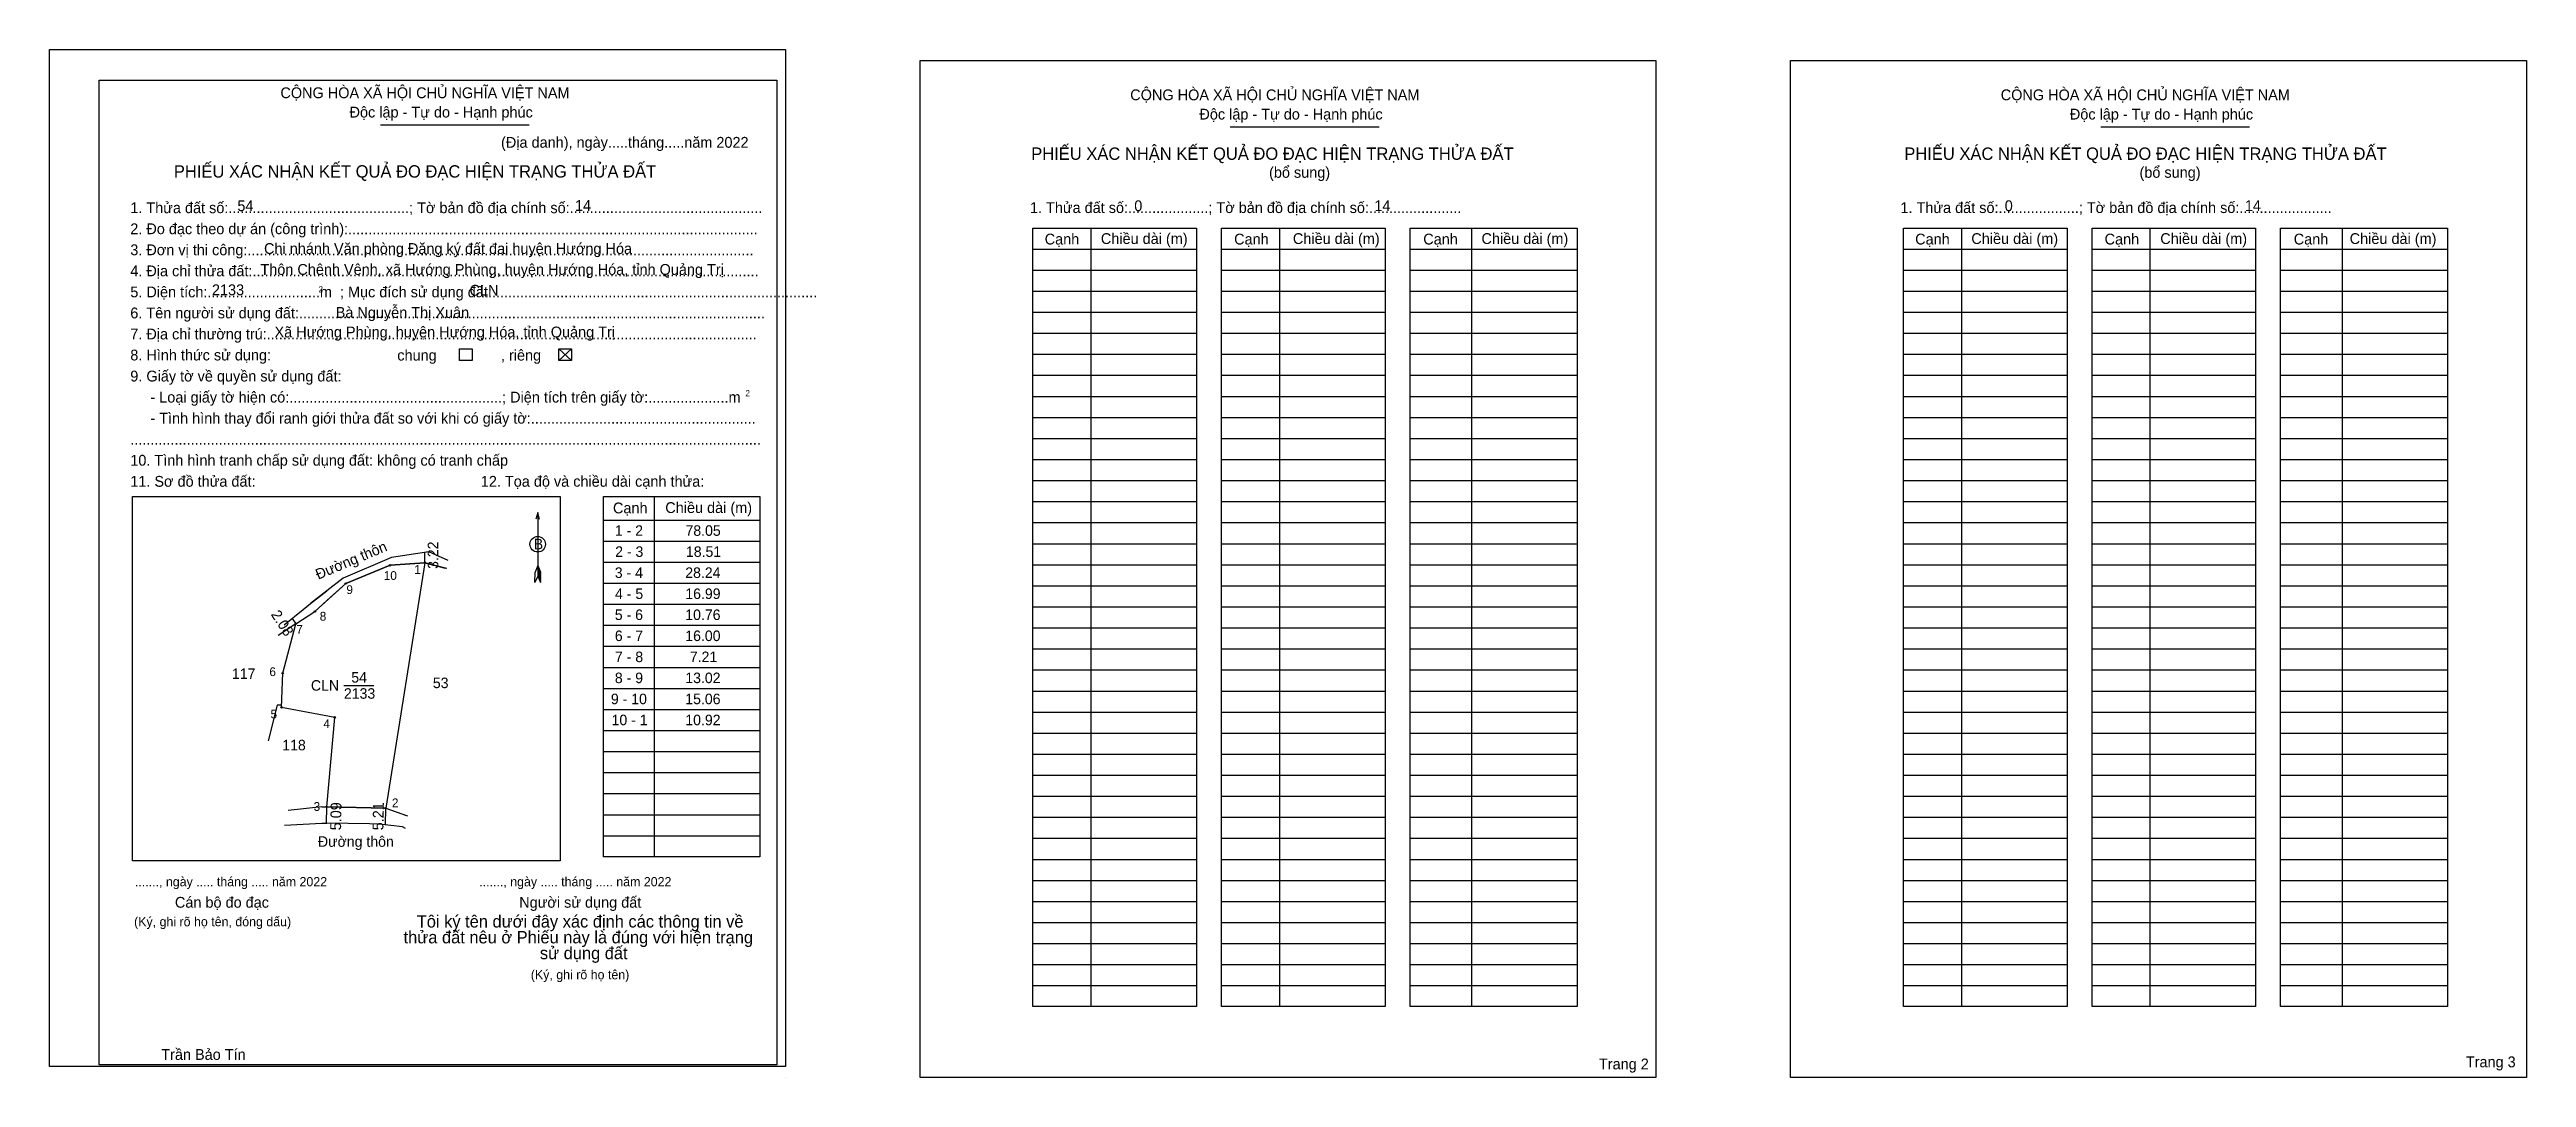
# Model space of a CAD drawing. Extents: x 532913 to 533690, y 1852994 to 1853317.
import ezdxf

# ---------------------------------------------------------------- set-up
doc = ezdxf.new("R2010")
doc.units = 0
for name, color, linetype in [('Level 1', 7, 'Continuous'), ('Level 10', 7, 'Continuous'), ('Level 11', 7, 'Continuous'), ('Level 13', 7, 'Continuous'), ('Level 2', 7, 'Continuous'), ('Level 23', 7, 'Continuous'), ('Level 27', 7, 'Continuous'), ('Level 3', 7, 'Continuous'), ('Level 36', 7, 'Continuous'), ('Level 48', 7, 'Continuous'), ('Level 5', 7, 'Continuous'), ('Level 50', 7, 'Continuous'), ('Level 52', 7, 'Continuous'), ('Level 6', 7, 'Continuous'), ('Level 9', 7, 'Continuous')]:
    doc.layers.add(name, color=color, linetype=linetype)

msp = doc.modelspace()

# ---------------------------------------------------------------- linework, layer by layer
at = {"layer": 'Level 1'}
for p, q in [((532913.02, 1853313.76), (532913.02, 1853313.76)), ((533186.09, 1853313.76), (533186.09, 1853313.76)), ((533016.82, 1853293.51), (533063.51, 1853293.51)), ((533283.42, 1853292.87), (533330.1, 1853292.87)), ((533556.49, 1853292.87), (533603.18, 1853292.87)), ((533221.53, 1853254.52), (533272.84, 1853254.52)), ((533239.7, 1853261.12), (533239.7, 1853016.67)), ((533280.68, 1853254.52), (533331.99, 1853254.52)), ((533298.85, 1853261.12), (533298.85, 1853016.67)), ((533339.83, 1853254.52), (533392.24, 1853254.52)), ((533359.1, 1853261.12), (533359.1, 1853016.67)), ((533494.6, 1853254.52), (533545.92, 1853254.52)), ((533512.77, 1853261.12), (533512.77, 1853016.67)), ((533553.75, 1853254.52), (533605.06, 1853254.52)), ((533571.92, 1853261.12), (533571.92, 1853016.67)), ((533612.9, 1853254.52), (533665.31, 1853254.52)), ((533632.17, 1853261.12), (533632.17, 1853016.67)), ((533221.53, 1853247.91), (533272.84, 1853247.91)), ((533280.68, 1853247.91), (533331.99, 1853247.91)), ((533339.83, 1853247.91), (533392.24, 1853247.91)), ((533494.6, 1853247.91), (533545.92, 1853247.91)), ((533553.75, 1853247.91), (533605.06, 1853247.91)), ((533612.9, 1853247.91), (533665.31, 1853247.91)), ((533221.53, 1853241.3), (533272.84, 1853241.3)), ((533280.68, 1853241.3), (533331.99, 1853241.3)), ((533339.83, 1853241.3), (533392.24, 1853241.3)), ((533494.6, 1853241.3), (533545.92, 1853241.3)), ((533553.75, 1853241.3), (533605.06, 1853241.3)), ((533612.9, 1853241.3), (533665.31, 1853241.3)), ((533221.53, 1853234.7), (533272.84, 1853234.7)), ((533280.68, 1853234.7), (533331.99, 1853234.7)), ((533339.83, 1853234.7), (533392.24, 1853234.7)), ((533494.6, 1853234.7), (533545.92, 1853234.7)), ((533553.75, 1853234.7), (533605.06, 1853234.7)), ((533612.9, 1853234.7), (533665.31, 1853234.7)), ((533221.53, 1853228.09), (533272.84, 1853228.09)), ((533280.68, 1853228.09), (533331.99, 1853228.09)), ((533339.83, 1853228.09), (533392.24, 1853228.09)), ((533494.6, 1853228.09), (533545.92, 1853228.09)), ((533553.75, 1853228.09), (533605.06, 1853228.09)), ((533612.9, 1853228.09), (533665.31, 1853228.09)), ((533072.78, 1853223.2), (533076.75, 1853219.5)), ((533072.78, 1853219.5), (533076.75, 1853223.2)), ((533221.53, 1853221.48), (533272.84, 1853221.48)), ((533280.68, 1853221.48), (533331.99, 1853221.48)), ((533339.83, 1853221.48), (533392.24, 1853221.48)), ((533494.6, 1853221.48), (533545.92, 1853221.48)), ((533553.75, 1853221.48), (533605.06, 1853221.48)), ((533612.9, 1853221.48), (533665.31, 1853221.48)), ((533221.53, 1853214.88), (533272.84, 1853214.88)), ((533221.53, 1853208.27), (533272.84, 1853208.27)), ((533280.68, 1853214.88), (533331.99, 1853214.88)), ((533280.68, 1853208.27), (533331.99, 1853208.27)), ((533339.83, 1853214.88), (533392.24, 1853214.88)), ((533339.83, 1853208.27), (533392.24, 1853208.27)), ((533494.6, 1853214.88), (533545.92, 1853214.88)), ((533494.6, 1853208.27), (533545.92, 1853208.27)), ((533553.75, 1853214.88), (533605.06, 1853214.88)), ((533553.75, 1853208.27), (533605.06, 1853208.27)), ((533612.9, 1853214.88), (533665.31, 1853214.88)), ((533612.9, 1853208.27), (533665.31, 1853208.27)), ((533221.53, 1853201.66), (533272.84, 1853201.66)), ((533280.68, 1853201.66), (533331.99, 1853201.66)), ((533339.83, 1853201.66), (533392.24, 1853201.66)), ((533494.6, 1853201.66), (533545.92, 1853201.66)), ((533553.75, 1853201.66), (533605.06, 1853201.66)), ((533612.9, 1853201.66), (533665.31, 1853201.66)), ((533221.53, 1853195.05), (533272.84, 1853195.05)), ((533280.68, 1853195.05), (533331.99, 1853195.05)), ((533339.83, 1853195.05), (533392.24, 1853195.05)), ((533494.6, 1853195.05), (533545.92, 1853195.05)), ((533553.75, 1853195.05), (533605.06, 1853195.05)), ((533612.9, 1853195.05), (533665.31, 1853195.05)), ((533221.53, 1853188.45), (533272.84, 1853188.45)), ((533280.68, 1853188.45), (533331.99, 1853188.45)), ((533339.83, 1853188.45), (533392.24, 1853188.45)), ((533494.6, 1853188.45), (533545.92, 1853188.45)), ((533553.75, 1853188.45), (533605.06, 1853188.45)), ((533612.9, 1853188.45), (533665.31, 1853188.45)), ((532939.02, 1853176.79), (532939.02, 1853176.79)), ((533102.65, 1853176.82), (533102.65, 1853063.73)), ((533221.53, 1853181.84), (533272.84, 1853181.84)), ((533280.68, 1853181.84), (533331.99, 1853181.84)), ((533339.83, 1853181.84), (533392.24, 1853181.84)), ((533494.6, 1853181.84), (533545.92, 1853181.84)), ((533553.75, 1853181.84), (533605.06, 1853181.84)), ((533612.9, 1853181.84), (533665.31, 1853181.84)), ((533066.15, 1853171.85), (533066.15, 1853151.86)), ((533086.8, 1853169.44), (533135.8, 1853169.44)), ((533221.53, 1853175.23), (533272.84, 1853175.23)), ((533280.68, 1853175.23), (533331.99, 1853175.23)), ((533339.83, 1853175.23), (533392.24, 1853175.23)), ((533494.6, 1853175.23), (533545.92, 1853175.23)), ((533553.75, 1853175.23), (533605.06, 1853175.23)), ((533612.9, 1853175.23), (533665.31, 1853175.23)), ((533086.8, 1853162.83), (533135.8, 1853162.83)), ((533221.53, 1853168.63), (533272.84, 1853168.63)), ((533221.53, 1853162.02), (533272.84, 1853162.02)), ((533280.68, 1853168.63), (533331.99, 1853168.63)), ((533280.68, 1853162.02), (533331.99, 1853162.02)), ((533339.83, 1853168.63), (533392.24, 1853168.63)), ((533339.83, 1853162.02), (533392.24, 1853162.02)), ((533494.6, 1853168.63), (533545.92, 1853168.63)), ((533494.6, 1853162.02), (533545.92, 1853162.02)), ((533553.75, 1853168.63), (533605.06, 1853168.63)), ((533553.75, 1853162.02), (533605.06, 1853162.02)), ((533612.9, 1853168.63), (533665.31, 1853168.63)), ((533612.9, 1853162.02), (533665.31, 1853162.02)), ((533066.15, 1853155.16), (533065.31, 1853153.13)), ((533066.15, 1853155.16), (533067, 1853153.13)), ((533066.15, 1853154.88), (533067, 1853152.83)), ((533066.15, 1853154.59), (533067, 1853152.54)), ((533066.15, 1853154.3), (533067.01, 1853152.25)), ((533066.15, 1853154.01), (533067.01, 1853151.95)), ((533066.15, 1853153.72), (533067.01, 1853151.65)), ((533066.15, 1853153.43), (533067.01, 1853151.35)), ((533086.8, 1853156.23), (533135.8, 1853156.23)), ((533221.53, 1853155.41), (533272.84, 1853155.41)), ((533280.68, 1853155.41), (533331.99, 1853155.41)), ((533339.83, 1853155.41), (533392.24, 1853155.41)), ((533494.6, 1853155.41), (533545.92, 1853155.41)), ((533553.75, 1853155.41), (533605.06, 1853155.41)), ((533612.9, 1853155.41), (533665.31, 1853155.41)), ((533065.27, 1853149.82), (533065.31, 1853153.13)), ((533066.15, 1853151.86), (533065.27, 1853149.82)), ((533066.15, 1853153.15), (533067.02, 1853151.06)), ((533066.15, 1853152.86), (533067.02, 1853150.76)), ((533066.15, 1853152.58), (533067.02, 1853150.46)), ((533066.15, 1853152.29), (533067.03, 1853150.17)), ((533066.15, 1853151.86), (533067.03, 1853149.82)), ((533067.03, 1853149.82), (533067, 1853153.13)), ((533086.8, 1853149.62), (533135.8, 1853149.62)), ((533221.53, 1853148.81), (533272.84, 1853148.81)), ((533280.68, 1853148.81), (533331.99, 1853148.81)), ((533339.83, 1853148.81), (533392.24, 1853148.81)), ((533494.6, 1853148.81), (533545.92, 1853148.81)), ((533553.75, 1853148.81), (533605.06, 1853148.81)), ((533612.9, 1853148.81), (533665.31, 1853148.81)), ((533086.8, 1853143.01), (533135.8, 1853143.01)), ((533221.53, 1853142.2), (533272.84, 1853142.2)), ((533280.68, 1853142.2), (533331.99, 1853142.2)), ((533339.83, 1853142.2), (533392.24, 1853142.2)), ((533494.6, 1853142.2), (533545.92, 1853142.2)), ((533553.75, 1853142.2), (533605.06, 1853142.2)), ((533612.9, 1853142.2), (533665.31, 1853142.2)), ((533086.8, 1853136.41), (533135.8, 1853136.41)), ((533221.53, 1853135.59), (533272.84, 1853135.59)), ((533280.68, 1853135.59), (533331.99, 1853135.59)), ((533339.83, 1853135.59), (533392.24, 1853135.59)), ((533494.6, 1853135.59), (533545.92, 1853135.59)), ((533553.75, 1853135.59), (533605.06, 1853135.59)), ((533612.9, 1853135.59), (533665.31, 1853135.59)), ((533086.8, 1853129.8), (533135.8, 1853129.8)), ((533086.8, 1853123.19), (533135.8, 1853123.19)), ((533221.53, 1853128.99), (533272.84, 1853128.99)), ((533221.53, 1853122.38), (533272.84, 1853122.38)), ((533280.68, 1853128.99), (533331.99, 1853128.99)), ((533280.68, 1853122.38), (533331.99, 1853122.38)), ((533339.83, 1853128.99), (533392.24, 1853128.99)), ((533339.83, 1853122.38), (533392.24, 1853122.38)), ((533494.6, 1853128.99), (533545.92, 1853128.99)), ((533494.6, 1853122.38), (533545.92, 1853122.38)), ((533553.75, 1853128.99), (533605.06, 1853128.99)), ((533553.75, 1853122.38), (533605.06, 1853122.38)), ((533612.9, 1853128.99), (533665.31, 1853128.99)), ((533612.9, 1853122.38), (533665.31, 1853122.38)), ((533086.8, 1853116.59), (533135.8, 1853116.59)), ((533221.53, 1853115.77), (533272.84, 1853115.77)), ((533280.68, 1853115.77), (533331.99, 1853115.77)), ((533339.83, 1853115.77), (533392.24, 1853115.77)), ((533494.6, 1853115.77), (533545.92, 1853115.77)), ((533553.75, 1853115.77), (533605.06, 1853115.77)), ((533612.9, 1853115.77), (533665.31, 1853115.77)), ((533086.8, 1853109.98), (533135.8, 1853109.98)), ((533221.53, 1853109.17), (533272.84, 1853109.17)), ((533280.68, 1853109.17), (533331.99, 1853109.17)), ((533339.83, 1853109.17), (533392.24, 1853109.17)), ((533494.6, 1853109.17), (533545.92, 1853109.17)), ((533553.75, 1853109.17), (533605.06, 1853109.17)), ((533612.9, 1853109.17), (533665.31, 1853109.17)), ((533086.8, 1853103.37), (533135.8, 1853103.37)), ((533221.53, 1853102.56), (533272.84, 1853102.56)), ((533280.68, 1853102.56), (533331.99, 1853102.56)), ((533339.83, 1853102.56), (533392.24, 1853102.56)), ((533494.6, 1853102.56), (533545.92, 1853102.56)), ((533553.75, 1853102.56), (533605.06, 1853102.56)), ((533612.9, 1853102.56), (533665.31, 1853102.56)), ((533086.8, 1853096.76), (533135.8, 1853096.76)), ((533221.53, 1853095.95), (533272.84, 1853095.95)), ((533280.68, 1853095.95), (533331.99, 1853095.95)), ((533339.83, 1853095.95), (533392.24, 1853095.95)), ((533494.6, 1853095.95), (533545.92, 1853095.95)), ((533553.75, 1853095.95), (533605.06, 1853095.95)), ((533612.9, 1853095.95), (533665.31, 1853095.95)), ((533086.8, 1853090.16), (533135.8, 1853090.16)), ((533086.8, 1853083.55), (533135.8, 1853083.55)), ((533221.53, 1853089.35), (533272.84, 1853089.35)), ((533280.68, 1853089.35), (533331.99, 1853089.35)), ((533339.83, 1853089.35), (533392.24, 1853089.35)), ((533494.6, 1853089.35), (533545.92, 1853089.35)), ((533553.75, 1853089.35), (533605.06, 1853089.35)), ((533612.9, 1853089.35), (533665.31, 1853089.35)), ((533086.8, 1853076.94), (533135.8, 1853076.94)), ((533221.53, 1853082.74), (533272.84, 1853082.74)), ((533221.53, 1853076.13), (533272.84, 1853076.13)), ((533280.68, 1853082.74), (533331.99, 1853082.74)), ((533280.68, 1853076.13), (533331.99, 1853076.13)), ((533339.83, 1853082.74), (533392.24, 1853082.74)), ((533339.83, 1853076.13), (533392.24, 1853076.13)), ((533494.6, 1853082.74), (533545.92, 1853082.74)), ((533494.6, 1853076.13), (533545.92, 1853076.13)), ((533553.75, 1853082.74), (533605.06, 1853082.74)), ((533553.75, 1853076.13), (533605.06, 1853076.13)), ((533612.9, 1853082.74), (533665.31, 1853082.74)), ((533612.9, 1853076.13), (533665.31, 1853076.13)), ((533086.8, 1853070.34), (533135.8, 1853070.34)), ((533221.53, 1853069.52), (533272.84, 1853069.52)), ((533280.68, 1853069.52), (533331.99, 1853069.52)), ((533339.83, 1853069.52), (533392.24, 1853069.52)), ((533494.6, 1853069.52), (533545.92, 1853069.52)), ((533553.75, 1853069.52), (533605.06, 1853069.52)), ((533612.9, 1853069.52), (533665.31, 1853069.52)), ((533073.21, 1853062.46), (533073.21, 1853062.46)), ((533221.53, 1853062.92), (533272.84, 1853062.92)), ((533280.68, 1853062.92), (533331.99, 1853062.92)), ((533339.83, 1853062.92), (533392.24, 1853062.92)), ((533494.6, 1853062.92), (533545.92, 1853062.92)), ((533553.75, 1853062.92), (533605.06, 1853062.92)), ((533612.9, 1853062.92), (533665.31, 1853062.92)), ((533221.53, 1853056.31), (533272.84, 1853056.31)), ((533280.68, 1853056.31), (533331.99, 1853056.31)), ((533339.83, 1853056.31), (533392.24, 1853056.31)), ((533494.6, 1853056.31), (533545.92, 1853056.31)), ((533553.75, 1853056.31), (533605.06, 1853056.31)), ((533612.9, 1853056.31), (533665.31, 1853056.31)), ((533221.53, 1853049.7), (533272.84, 1853049.7)), ((533280.68, 1853049.7), (533331.99, 1853049.7)), ((533339.83, 1853049.7), (533392.24, 1853049.7)), ((533494.6, 1853049.7), (533545.92, 1853049.7)), ((533553.75, 1853049.7), (533605.06, 1853049.7)), ((533612.9, 1853049.7), (533665.31, 1853049.7)), ((533221.53, 1853043.1), (533272.84, 1853043.1)), ((533280.68, 1853043.1), (533331.99, 1853043.1)), ((533339.83, 1853043.1), (533392.24, 1853043.1)), ((533494.6, 1853043.1), (533545.92, 1853043.1)), ((533553.75, 1853043.1), (533605.06, 1853043.1)), ((533612.9, 1853043.1), (533665.31, 1853043.1)), ((533221.53, 1853036.49), (533272.84, 1853036.49)), ((533221.53, 1853029.88), (533272.84, 1853029.88)), ((533280.68, 1853036.49), (533331.99, 1853036.49)), ((533280.68, 1853029.88), (533331.99, 1853029.88)), ((533339.83, 1853036.49), (533392.24, 1853036.49)), ((533339.83, 1853029.88), (533392.24, 1853029.88)), ((533494.6, 1853036.49), (533545.92, 1853036.49)), ((533494.6, 1853029.88), (533545.92, 1853029.88)), ((533553.75, 1853036.49), (533605.06, 1853036.49)), ((533553.75, 1853029.88), (533605.06, 1853029.88)), ((533612.9, 1853036.49), (533665.31, 1853036.49)), ((533612.9, 1853029.88), (533665.31, 1853029.88)), ((533221.53, 1853023.28), (533272.84, 1853023.28)), ((533280.68, 1853023.28), (533331.99, 1853023.28)), ((533339.83, 1853023.28), (533392.24, 1853023.28)), ((533494.6, 1853023.28), (533545.92, 1853023.28)), ((533553.75, 1853023.28), (533605.06, 1853023.28)), ((533612.9, 1853023.28), (533665.31, 1853023.28)), ((533143.9, 1852994.43), (533143.9, 1852994.43)), ((533416.96, 1852994.43), (533416.96, 1852994.43))]:
    msp.add_line(p, q, dxfattribs=at)
for points in [[(533221.53, 1853261.12), (533272.84, 1853261.12), (533272.84, 1853016.67), (533221.53, 1853016.67)], [(533280.68, 1853261.12), (533331.99, 1853261.12), (533331.99, 1853016.67), (533280.68, 1853016.67)], [(533339.83, 1853261.12), (533392.24, 1853261.12), (533392.24, 1853016.67), (533339.83, 1853016.67)], [(533494.6, 1853261.12), (533545.92, 1853261.12), (533545.92, 1853016.67), (533494.6, 1853016.67)], [(533553.75, 1853261.12), (533605.06, 1853261.12), (533605.06, 1853016.67), (533553.75, 1853016.67)], [(533612.9, 1853261.12), (533665.31, 1853261.12), (533665.31, 1853016.67), (533612.9, 1853016.67)], [(532939.02, 1853176.79), (533073.21, 1853176.79), (533073.21, 1853062.46), (532939.02, 1853062.46)], [(533086.8, 1853176.82), (533135.8, 1853176.82), (533135.8, 1853063.73), (533086.8, 1853063.73)]]:
    msp.add_lwpolyline(points, close=True, dxfattribs=at)
msp.add_lwpolyline([(533066.72, 1853169.72), (533066.15, 1853171.85), (533065.58, 1853169.72)], dxfattribs=at)
msp.add_circle((533066.15, 1853161.85), 2.44, dxfattribs=at)
at = {"layer": 'Level 10'}
msp.add_lwpolyline([(533018.51, 1853078.98), (533000, 1853079.37), (533002.51, 1853107.5), (532985.81, 1853110.6), (532986.2, 1853121.35), (532990.25, 1853136.83), (532996.29, 1853140.77), (533005.93, 1853149.52), (533019.87, 1853155.23), (533030.76, 1853156.06)], close=True, dxfattribs=at)
at = {"layer": 'Level 11'}
for centre in [(533019.87, 1853155.23), (533030.76, 1853156.06), (533005.93, 1853149.52), (532996.29, 1853140.77), (532990.25, 1853136.83), (532986.2, 1853121.35), (532985.81, 1853110.6), (533002.51, 1853107.5), (533000, 1853079.37), (533018.51, 1853078.98), (533018.51, 1853078.98)]:
    msp.add_circle(centre, 0.22, dxfattribs=at)
at = {"layer": 'Level 2'}
for points in [[(532913.02, 1853317.17), (533143.89, 1853317.17), (533143.89, 1852997.84), (532913.02, 1852997.84)], [(533186.09, 1853313.76), (533416.96, 1853313.76), (533416.96, 1852994.43), (533186.09, 1852994.43)], [(533459.16, 1853313.76), (533690.04, 1853313.76), (533690.04, 1852994.43), (533459.16, 1852994.43)]]:
    msp.add_lwpolyline(points, close=True, dxfattribs=at)
at = {"layer": 'Level 23'}
for points in [[(533038.07, 1853156.77), (533031.96, 1853159.46), (533020.27, 1853157.68), (533005.11, 1853151.2), (533000, 1853147.21), (532994.91, 1853143.24)], [(533037.66, 1853154.2), (533030.76, 1853156.06), (533019.87, 1853155.23), (533005.93, 1853149.52), (533000, 1853144.14), (532996.29, 1853140.77)], [(532998.43, 1853079.4), (533000, 1853079.37), (533018.51, 1853078.98), (533025.32, 1853076.53)], [(533024.7, 1853072.65), (533023.74, 1853073.13), (533016.44, 1853074), (533013.43, 1853074.07), (533000, 1853074.28)]]:
    msp.add_lwpolyline(points, dxfattribs=at)
at = {"layer": 'Level 27'}
for p, q in [((533030.76, 1853156.06), (533037.14, 1853154.34)), ((533005.93, 1853149.52), (533001.04, 1853145.08)), ((532996.29, 1853140.77), (533001.18, 1853145.21)), ((532990.25, 1853136.83), (532984.72, 1853133.22)), ((533018.51, 1853078.98), (533024.73, 1853076.74))]:
    msp.add_line(p, q, dxfattribs=at)
at = {"layer": 'Level 3'}
msp.add_lwpolyline([(532928.62, 1853307.59), (533141.14, 1853307.59), (533141.14, 1852998.43), (532928.62, 1852998.43)], close=True, dxfattribs=at)
at = {"layer": 'Level 5'}
for p, q in [((533030.76, 1853156.06), (533030.76, 1853159.28)), ((532989.12, 1853138.57), (532990.25, 1853136.83)), ((532998.43, 1853079.4), (532987.92, 1853078.23)), ((532999.9, 1853074.28), (533000, 1853079.37)), ((533018.4, 1853073.77), (533018.51, 1853078.98)), ((533018.51, 1853078.98), (533025.32, 1853076.53))]:
    msp.add_line(p, q, dxfattribs=at)
for points in [[(532986.6, 1853136.54), (532992.58, 1853141.36), (532994.91, 1853143.24), (533000, 1853147.21)], [(532985.84, 1853111.29), (532984.47, 1853111.35), (532981.6, 1853100.17)], [(532986.74, 1853073.62), (532998.43, 1853074.3), (533000, 1853074.28)]]:
    msp.add_lwpolyline(points, dxfattribs=at)
at = {"layer": 'Level 50'}
for points in [[(533041.58, 1853223.2), (533045.55, 1853223.2), (533045.55, 1853219.5), (533041.58, 1853219.5)], [(533072.78, 1853223.2), (533076.75, 1853223.2), (533076.75, 1853219.5), (533072.78, 1853219.5)]]:
    msp.add_lwpolyline(points, close=True, dxfattribs=at)
at = {"layer": 'Level 9'}
msp.add_line((533005.35, 1853117.52), (533014.72, 1853117.52), dxfattribs=at)

# ---------------------------------------------------------------- texts
at = {"layer": 'Level 1'}
for s, height, p in [('CỘNG HÒA XÃ HỘI CHỦ NGHĨA VIỆT NAM', 3.3913, (532985.44, 1853301.88)), ('CỘNG HÒA XÃ HỘI CHỦ NGHĨA VIỆT NAM', 3.3913, (533252.04, 1853301.24)), ('CỘNG HÒA XÃ HỘI CHỦ NGHĨA VIỆT NAM', 3.3913, (533525.11, 1853301.24)), ('Độc lập - Tự do - Hạnh phúc', 3.3913, (533007.13, 1853295.82)), ('Độc lập - Tự do - Hạnh phúc', 3.3913, (533273.73, 1853295.18)), ('Độc lập - Tự do - Hạnh phúc', 3.3913, (533546.8, 1853295.18)), ('(Địa danh), ngày.....tháng.....năm 2022', 3.3913, (533054.65, 1853286.33)), ('PHIẾU XÁC NHẬN KẾT QUẢ ĐO ĐẠC HIỆN TRẠNG THỬA ĐẤT', 3.8762, (533220.98, 1853282.53)), ('PHIẾU XÁC NHẬN KẾT QUẢ ĐO ĐẠC HIỆN TRẠNG THỬA ĐẤT', 3.8762, (533494.86, 1853282.53)), ('PHIẾU XÁC NHẬN KẾT QUẢ ĐO ĐẠC HIỆN TRẠNG THỬA ĐẤT', 3.8762, (532952.02, 1853276.96)), ('(bổ sung)', 3.391, (533295.58, 1853276.9)), ('(bổ sung)', 3.391, (533568.65, 1853276.9)), ('2. Đo đạc theo dự án (công trình):......................................................................................................', 3.39133, (532938.35, 1853259.19)), ('1. Thửa đất số:.............................................; Tờ bản đồ địa chính số:................................................', 3.39133, (532938.35, 1853265.79)), ('1. Thửa đất số:....................; Tờ bản đồ địa chính số:.......................', 3.3913, (533220.58, 1853265.83)), ('1. Thửa đất số:....................; Tờ bản đồ địa chính số:.......................', 3.3913, (533493.65, 1853265.83)), ('3. Đơn vị thi công:..............................................................................................................................', 3.39133, (532938.35, 1853252.58)), ('Chi nhánh Văn phòng Đăng ký đất đai huyện Hướng Hóa', 3.3913, (532980.31, 1853252.99)), ('Cạnh', 3.391, (533225.2, 1853255.95)), ('Chiều dài (m)', 3.3913, (533242.82, 1853256.11)), ('Cạnh', 3.391, (533284.63, 1853255.95)), ('Chiều dài (m)', 3.3913, (533303.06, 1853256.11)), ('Cạnh', 3.391, (533343.96, 1853255.95)), ('Chiều dài (m)', 3.3913, (533362.22, 1853256.11)), ('Cạnh', 3.391, (533498.27, 1853255.95)), ('Chiều dài (m)', 3.3913, (533515.89, 1853256.11)), ('Cạnh', 3.391, (533557.7, 1853255.95)), ('Chiều dài (m)', 3.3913, (533575.17, 1853256.11)), ('Cạnh', 3.391, (533617.03, 1853255.95)), ('Chiều dài (m)', 3.3913, (533634.58, 1853256.11)), ('4. Địa chỉ thửa đất:..............................................................................................................................', 3.39133, (532938.35, 1853245.97)), ('5. Diện tích:............................m  ; Mục đích sử dụng đất:.................................................................................', 3.39133, (532938.35, 1853239.37)), ('2', 1.94, (532997.37, 1853240.91)), ('6. Tên người sử dụng đất:....................................................................................................................', 3.39133, (532938.35, 1853232.76)), ('7. Địa chỉ thường trú:..........................................................................................................................', 3.39133, (532938.35, 1853226.15)), ('9. Giấy tờ về quyền sử dụng đất:', 3.3913, (532938.35, 1853212.94)), ('chung                , riêng', 3.3913, (533022.11, 1853219.51)), ('     - Loại giấy tờ hiện có:.....................................................; Diện tích trên giấy tờ:....................m', 3.39133, (532938.35, 1853206.33)), ('2', 1.94, (533131.31, 1853208.31)), ('     - Tình hình thay đổi ranh giới thửa đất so với khi có giấy tờ:........................................................', 3.39133, (532938.35, 1853199.72)), ('.............................................................................................................................................................', 3.39133, (532938.35, 1853193.12)), ('10. Tình hình tranh chấp sử dụng đất: không có tranh chấp', 3.3913, (532938.35, 1853186.51)), ('11. Sơ đồ thửa đất:', 3.3913, (532938.35, 1853179.9)), ('12. Tọa độ và chiều dài cạnh thửa:', 3.3913, (533048.31, 1853179.9)), ('Cạnh', 3.391, (533089.77, 1853171.54)), ('Chiều dài (m)', 3.3913, (533106.18, 1853171.65)), ('B', 3.3, (533064.93, 1853160.25)), ('......., ngày ..... tháng ..... năm 2022', 2.907, (532939.8, 1853054.45)), ('......., ngày ..... tháng ..... năm 2022', 2.907, (533047.81, 1853054.45)), ('(Ký, ghi rõ họ tên, đóng dấu)', 2.907, (532939.54, 1853041.9)), ('Cán bộ đo đạc', 3.3913, (532952.35, 1853047.73)), ('Tôi ký tên dưới đây xác định các thông tin về', 3.8538, (533028.21, 1853041.51)), ('Người sử dụng đất', 3.3913, (533060.36, 1853047.73)), ('thửa đất nêu ở Phiếu này là đúng với hiện trạng', 3.8538, (533024.08, 1853036.54)), ('sử dụng đất', 3.8538, (533066.84, 1853031.57)), ('(Ký, ghi rõ họ tên)', 2.907, (533063.99, 1853025.26)), ('Trần Bảo Tín', 3.3913, (532948.07, 1852999.96)), ('Trang 2', 3.391, (533399.08, 1852996.98)), ('Trang 3', 3.391, (533671.02, 1852997.64))]:
    msp.add_text(s, height=height, dxfattribs=at).set_placement(p)
at = {"layer": 'Level 13'}
for s, p in [('CLN', (532995.01, 1853115.87)), ('2133', (533005.36, 1853113.34)), ('54', (533007.68, 1853118.4))]:
    msp.add_text(s, height=3.303, dxfattribs=at).set_placement(p)
at = {"layer": 'Level 36'}
msp.add_text('Đường thôn', height=3.303, rotation=22.75993, dxfattribs=at).set_placement((532997.3, 1853150.69))
for s, p in [('117', (532970.24, 1853119.55)), ('53', (533033.27, 1853116.67)), ('118', (532986.03, 1853097.15)), ('Đường thôn', (532997.23, 1853066.85))]:
    msp.add_text(s, height=3.303, dxfattribs=at).set_placement(p)
at = {"layer": 'Level 48'}
msp.add_text('8. Hình thức sử dụng:', height=3.3914, dxfattribs=at).set_placement((532938.35, 1853219.55))
at = {"layer": 'Level 5'}
for s, height, rotation, p in [('3.22', 3.303, 90, (533034.97, 1853154.1)), ('2.08', 3.303, 303.13499, (532982.33, 1853139.81)), ('5.09', 3.392, 88.90531, (533004.45, 1853071.99)), ('5.21', 3.392, 88.90531, (533017.73, 1853071.99))]:
    msp.add_text(s, height=height, rotation=rotation, dxfattribs=at).set_placement(p)
at = {"layer": 'Level 52'}
for s, p in [('2 - 3', (533090.46, 1853157.88)), ('1 - 2', (533090.35, 1853164.49)), ('78.05', (533112.52, 1853164.49)), ('18.51', (533112.66, 1853157.88)), ('3 - 4', (533090.34, 1853151.27)), ('28.24', (533112.44, 1853151.27)), ('4 - 5', (533090.41, 1853144.66)), ('16.99', (533112.46, 1853144.66)), ('5 - 6', (533090.35, 1853138.06)), ('10.76', (533112.45, 1853138.06)), ('6 - 7', (533090.36, 1853131.45)), ('16.00', (533112.45, 1853131.45)), ('7 - 8', (533090.39, 1853124.84)), ('7.21', (533113.88, 1853124.84)), ('9 - 10', (533089.12, 1853111.63)), ('8 - 9', (533090.36, 1853118.24)), ('15.06', (533112.45, 1853111.63)), ('13.02', (533112.46, 1853118.24)), ('10 - 1', (533089.33, 1853105.02)), ('10.92', (533112.46, 1853105.02))]:
    msp.add_text(s, height=3.303, dxfattribs=at).set_placement(p)
at = {"layer": 'Level 6'}
for s, height, p in [('54', 3.392, (532971.94, 1853266.42)), ('14', 3.392, (533077.85, 1853266.48)), ('0', 3.39, (533253.3, 1853266.42)), ('14', 3.392, (533328.63, 1853266.44)), ('0', 3.39, (533526.37, 1853266.42)), ('14', 3.392, (533601.7, 1853266.44)), ('Thôn Chênh Vênh, xã Hướng Phùng, huyện Hướng Hóa, tỉnh Quảng Trị', 3.3915, (532979.17, 1853246.42)), ('2133', 3.392, (532963.97, 1853240.03)), ('CLN', 3.392, (533044.77, 1853239.89)), ('Bà Nguyễn Thị Xuân', 3.3915, (533002.79, 1853232.92)), ('Xã Hướng Phùng, huyện Hướng Hóa, tỉnh Quảng Trị', 3.3915, (532983.6, 1853226.78))]:
    msp.add_text(s, height=height, dxfattribs=at).set_placement(p)
at = {"layer": 'Level 9'}
for s, height, p in [('10', 2.753, (533017.87, 1853150.65)), ('1', 2.75, (533027.42, 1853152.53)), ('9', 2.75, (533006.14, 1853146.21)), ('8', 2.75, (532997.78, 1853137.86)), ('7', 2.75, (532990.43, 1853133.77)), ('6', 2.75, (532981.99, 1853120.45)), ('5', 2.75, (532982.35, 1853107.16)), ('4', 2.75, (532998.93, 1853104.13)), ('3', 2.75, (532995.85, 1853078.14)), ('2', 2.75, (533020.42, 1853079.28))]:
    msp.add_text(s, height=height, dxfattribs=at).set_placement(p)

doc.saveas('drawing.dxf')
